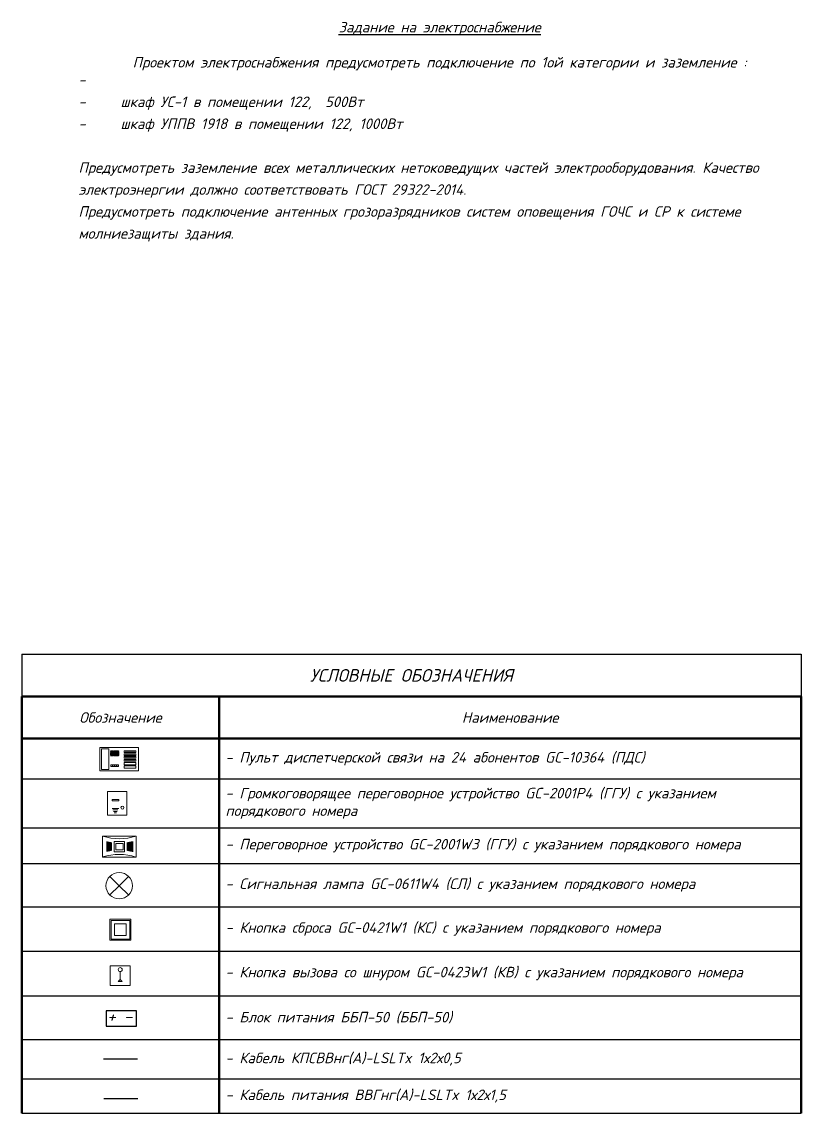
# Model space of a CAD drawing. Extents: x -96705 to 1864084, y -482104 to 235.
# Drawn here: x -51428 to -32928, y -129764 to -103856 of the extents above; entities that cross this region are included whole.
import ezdxf

# ---------------------------------------------------------------- set-up
doc = ezdxf.new("R2010")
doc.units = 0
doc.header["$LTSCALE"] = 100
doc.layers.add('1', color=7, linetype='Continuous')
doc.layers.add('Пульт GC-1006DG', color=3, linetype='Continuous', lineweight=25, true_color=0x00ff00)
doc.layers.add('Сигнальная лампа MP-0611W2', color=7, linetype='Continuous', lineweight=13, true_color=0x800000)
doc.layers.add('СОУЭ', color=3, linetype='Continuous', lineweight=30)
doc.styles.add('Arial', font='ARIALN.TTF')
doc.styles.add('DEN', font='isocpeui.ttf', dxfattribs={"width": 0.8, "height": 300})
doc.styles.add('ISOCPEUR', font='isocpeui.ttf', dxfattribs={"height": 250})

# ---------------------------------------------------------------- blocks, each defined once
blk = doc.blocks.new('*T940')
at = {"color": 7, "lineweight": -2, "true_color": 0xffffff, "transparency": 16777216}
for p, q in [((0, 0), (18500, 0)), ((0, 0), (0, -1000)), ((18500, 0), (18500, -1000))]:
    blk.add_line(p, q, dxfattribs=at)
at = {"color": 0, "lineweight": 50, "transparency": 16777216}
for p, q in [((0, -1000), (18500, -1000)), ((0, -1000), (0, -10892)), ((4684, -1000), (4684, -10892)), ((18500, -1000), (18500, -10892)), ((0, -2000), (18500, -2000))]:
    blk.add_line(p, q, dxfattribs=at)
at = {"color": 0, "linetype": 'ByBlock', "lineweight": -2, "transparency": 16777216}
for p, q in [((0, -2956), (18500, -2956)), ((0, -4117), (18500, -4117)), ((0, -4962), (18500, -4962)), ((0, -5996), (18500, -5996)), ((0, -7044), (18500, -7044)), ((0, -8110), (18500, -8110)), ((0, -9140), (18500, -9140)), ((0, -10079), (18500, -10079)), ((0, -10892), (18500, -10892))]:
    blk.add_line(p, q, dxfattribs=at)
at = {"color": 0, "transparency": 16777216, "style": 'Arial'}
for s, insert, char_height, width, attachment_point in [('{\\fISOCPEUR|b0|i1|c204|p34;\\C256;УСЛОВНЫЕ ОБОЗНАЧЕНИЯ}', (9250, -500), 300, 18199.91, 5), ('{\\fISOCPEUR|b0|i1|c204|p34;Обозначение}', (2342, -1500), 250, 4384.32, 5), ('{\\fISOCPEUR|b0|i1|c204|p34;Наименование}', (11592, -1500), 250, 13515.59, 5), ('{\\fISOCPEUR|b0|i1|c204|p34;\\C7;- Пульт диспетчерской связи на 24 абонентов GC-10364 (ПДС)}', (4834, -2478), 250, 13515.59, 4), ('{\\fISOCPEUR|b0|i1|c204|p34;\\C7;- Громкоговорящее переговорное устройство GC-2001P4 (ГГУ) с указанием порядкового номера}', (4834, -3537), 250, 13515.59, 4), ('{\\fISOCPEUR|b0|i1|c204|p34;\\C7;- Переговорное устройство GC-2001W3 (ГГУ) с указанием порядкового номера}', (4834, -4540), 250, 13515.59, 4), ('{\\fISOCPEUR|b0|i1|c204|p34;\\C7;- Сигнальная лампа GC-0611W4 (СЛ) с указанием порядкового номера}', (4834, -5479), 250, 13515.59, 4), ('{\\fISOCPEUR|b0|i1|c204|p34;\\C7;- Кнопка сброса GC-0421W1 (КС) с указанием порядкового номера}', (4834, -6520), 250, 13515.59, 4), ('{\\fISOCPEUR|b0|i1|c204|p34;\\C7;- Кнопка вызова со шнуром GC-0423W1 (КВ) с указанием порядкового номера }', (4834, -7577), 250, 13515.59, 4), ('{\\fISOCPEUR|b0|i1|c204|p34;\\C7;- Блок питания ББП-50 (ББП-50)}', (4834, -8625), 250, 13515.59, 4), ('{\\fISOCPEUR|b0|i1|c204|p34;\\C7;- Кабель КПСВВнг(А)-LSLTx 1х2х0,5}', (4834, -9610), 250, 13515.59, 4), ('{\\fISOCPEUR|b0|i1|c204|p34;\\C7;- Кабель питания ВВГнг(А)-LSLTx 1х2х1,5}', (4834, -10486), 250, 13515.59, 4)]:
    blk.add_mtext(s, dxfattribs=dict(at, insert=insert, char_height=char_height, width=width, attachment_point=attachment_point))
blk = doc.blocks.new('A$Ca16d13fe')
at = {"color": 1, "linetype": 'ByBlock', "lineweight": -2, "ltscale": 100}
blk.add_lwpolyline([(-720, 180), (-720, -180), (0, -180), (0, 180)], close=True, dxfattribs=at)
at = {"color": 1, "linetype": 'ByBlock', "lineweight": -2, "style": 'DEN'}
blk.add_text('+ -', height=300, dxfattribs=at).set_placement((-698, -97))

msp = doc.modelspace()

# ---------------------------------------------------------------- hatches: boundary and pattern name
at = {"layer": 'Пульт GC-1006DG', "lineweight": 15, "true_color": 0xff00ff}
h = msp.add_hatch(color=6, dxfattribs=at)
edge = h.paths.add_edge_path(flags=0)
edge.add_arc((-49185.2, -121178.2), 3.66, 0, 360)
edge = h.paths.add_edge_path(flags=0)
edge.add_arc((-49170.5, -121178.2), 3.66, 0, 360)
edge = h.paths.add_edge_path(flags=0)
edge.add_arc((-49273.1, -121178.2), 3.66, 0, 360)
edge = h.paths.add_edge_path(flags=0)
edge.add_arc((-49258.4, -121178.2), 3.66, 0, 360)
edge = h.paths.add_edge_path(flags=0)
edge.add_arc((-49243.8, -121178.2), 3.66, 0, 360)
edge = h.paths.add_edge_path(flags=0)
edge.add_arc((-49229.1, -121178.2), 3.66, 0, 360)
edge = h.paths.add_edge_path(flags=0)
edge.add_arc((-49317, -121192.9), 3.66, 0, 360)
edge = h.paths.add_edge_path(flags=0)
edge.add_arc((-49317, -121178.2), 3.66, 0, 360)
edge = h.paths.add_edge_path(flags=0)
edge.add_arc((-49302.4, -121178.2), 3.66, 0, 360)
edge = h.paths.add_edge_path(flags=0)
edge.add_arc((-49287.7, -121178.2), 3.66, 0, 360)
edge = h.paths.add_edge_path(flags=0)
edge.add_arc((-49317, -121251.5), 3.66, 0, 360)
edge = h.paths.add_edge_path(flags=0)
edge.add_arc((-49317, -121236.8), 3.66, 0, 360)
edge = h.paths.add_edge_path(flags=0)
edge.add_arc((-49317, -121222.2), 3.66, 0, 360)
edge = h.paths.add_edge_path(flags=0)
edge.add_arc((-49317, -121207.5), 3.66, 0, 360)
edge = h.paths.add_edge_path(flags=0)
edge.add_arc((-49287.7, -121280.8), 3.66, 0, 360)
edge = h.paths.add_edge_path(flags=0)
edge.add_arc((-49302.4, -121280.8), 3.66, 0, 360)
edge = h.paths.add_edge_path(flags=0)
edge.add_arc((-49317, -121280.8), 3.66, 0, 360)
edge = h.paths.add_edge_path(flags=0)
edge.add_arc((-49317, -121266.1), 3.66, 0, 360)
edge = h.paths.add_edge_path(flags=0)
edge.add_arc((-49229.1, -121280.8), 3.66, 0, 360)
edge = h.paths.add_edge_path(flags=0)
edge.add_arc((-49243.8, -121280.8), 3.66, 0, 360)
edge = h.paths.add_edge_path(flags=0)
edge.add_arc((-49258.4, -121280.8), 3.66, 0, 360)
edge = h.paths.add_edge_path(flags=0)
edge.add_arc((-49273.1, -121280.8), 3.66, 0, 360)
edge = h.paths.add_edge_path(flags=0)
edge.add_arc((-49170.5, -121280.8), 3.66, 0, 360)
edge = h.paths.add_edge_path(flags=0)
edge.add_arc((-49185.2, -121280.8), 3.66, 0, 360)
edge = h.paths.add_edge_path(flags=0)
edge.add_arc((-49170.5, -121192.9), 3.66, 0, 360)
edge = h.paths.add_edge_path(flags=0)
edge.add_arc((-49199.8, -121280.8), 3.66, 0, 360)
edge = h.paths.add_edge_path(flags=0)
edge.add_arc((-49155.9, -121192.9), 3.66, 0, 360)
edge = h.paths.add_edge_path(flags=0)
edge.add_arc((-49214.5, -121280.8), 3.66, 0, 360)
edge = h.paths.add_edge_path(flags=0)
edge.add_arc((-49155.9, -121207.5), 3.66, 0, 360)
edge = h.paths.add_edge_path(flags=0)
edge.add_arc((-49155.9, -121222.2), 3.66, 0, 360)
edge = h.paths.add_edge_path(flags=0)
edge.add_arc((-49229.1, -121192.9), 3.66, 0, 360)
edge = h.paths.add_edge_path(flags=0)
edge.add_arc((-49214.5, -121192.9), 3.66, 0, 360)
edge = h.paths.add_edge_path(flags=0)
edge.add_arc((-49199.8, -121192.9), 3.66, 0, 360)
edge = h.paths.add_edge_path(flags=0)
edge.add_arc((-49185.2, -121192.9), 3.66, 0, 360)
edge = h.paths.add_edge_path(flags=0)
edge.add_arc((-49287.7, -121192.9), 3.66, 0, 360)
edge = h.paths.add_edge_path(flags=0)
edge.add_arc((-49273.1, -121192.9), 3.66, 0, 360)
edge = h.paths.add_edge_path(flags=0)
edge.add_arc((-49258.4, -121192.9), 3.66, 0, 360)
edge = h.paths.add_edge_path(flags=0)
edge.add_arc((-49243.8, -121192.9), 3.66, 0, 360)
edge = h.paths.add_edge_path(flags=0)
edge.add_arc((-49302.4, -121236.8), 3.66, 0, 360)
edge = h.paths.add_edge_path(flags=0)
edge.add_arc((-49302.4, -121222.2), 3.66, 0, 360)
edge = h.paths.add_edge_path(flags=0)
edge.add_arc((-49302.4, -121207.5), 3.66, 0, 360)
edge = h.paths.add_edge_path(flags=0)
edge.add_arc((-49302.4, -121192.9), 3.66, 0, 360)
edge = h.paths.add_edge_path(flags=0)
edge.add_arc((-49273.1, -121266.1), 3.66, 0, 360)
edge = h.paths.add_edge_path(flags=0)
edge.add_arc((-49287.7, -121266.1), 3.66, 0, 360)
edge = h.paths.add_edge_path(flags=0)
edge.add_arc((-49302.4, -121266.1), 3.66, 0, 360)
edge = h.paths.add_edge_path(flags=0)
edge.add_arc((-49302.4, -121251.5), 3.66, 0, 360)
edge = h.paths.add_edge_path(flags=0)
edge.add_arc((-49214.5, -121266.1), 3.66, 0, 360)
edge = h.paths.add_edge_path(flags=0)
edge.add_arc((-49229.1, -121266.1), 3.66, 0, 360)
edge = h.paths.add_edge_path(flags=0)
edge.add_arc((-49243.8, -121266.1), 3.66, 0, 360)
edge = h.paths.add_edge_path(flags=0)
edge.add_arc((-49258.4, -121266.1), 3.66, 0, 360)
edge = h.paths.add_edge_path(flags=0)
edge.add_arc((-49155.9, -121266.1), 3.66, 0, 360)
edge = h.paths.add_edge_path(flags=0)
edge.add_arc((-49170.5, -121266.1), 3.66, 0, 360)
edge = h.paths.add_edge_path(flags=0)
edge.add_arc((-49185.2, -121266.1), 3.66, 0, 360)
edge = h.paths.add_edge_path(flags=0)
edge.add_arc((-49199.8, -121266.1), 3.66, 0, 360)
edge = h.paths.add_edge_path(flags=0)
edge.add_arc((-49141.2, -121222.2), 3.66, 0, 360)
edge = h.paths.add_edge_path(flags=0)
edge.add_arc((-49141.2, -121236.8), 3.66, 0, 360)
edge = h.paths.add_edge_path(flags=0)
edge.add_arc((-49141.2, -121251.5), 3.66, 0, 360)
edge = h.paths.add_edge_path(flags=0)
edge.add_arc((-49141.2, -121266.1), 3.66, 0, 360)
edge = h.paths.add_edge_path(flags=0)
edge.add_arc((-49199.8, -121207.5), 3.66, 0, 360)
edge = h.paths.add_edge_path(flags=0)
edge.add_arc((-49185.2, -121207.5), 3.66, 0, 360)
edge = h.paths.add_edge_path(flags=0)
edge.add_arc((-49170.5, -121207.5), 3.66, 0, 360)
edge = h.paths.add_edge_path(flags=0)
edge.add_arc((-49170.5, -121222.2), 3.66, 0, 360)
edge = h.paths.add_edge_path(flags=0)
edge.add_arc((-49258.4, -121207.5), 3.66, 0, 360)
edge = h.paths.add_edge_path(flags=0)
edge.add_arc((-49243.8, -121207.5), 3.66, 0, 360)
edge = h.paths.add_edge_path(flags=0)
edge.add_arc((-49229.1, -121207.5), 3.66, 0, 360)
edge = h.paths.add_edge_path(flags=0)
edge.add_arc((-49214.5, -121207.5), 3.66, 0, 360)
edge = h.paths.add_edge_path(flags=0)
edge.add_arc((-49287.7, -121222.2), 3.66, 0, 360)
edge = h.paths.add_edge_path(flags=0)
edge.add_arc((-49287.7, -121207.5), 3.66, 0, 360)
edge = h.paths.add_edge_path(flags=0)
edge.add_arc((-49273.1, -121207.5), 3.66, 0, 360)
edge = h.paths.add_edge_path(flags=0)
edge.add_arc((-49258.4, -121251.5), 3.66, 0, 360)
edge = h.paths.add_edge_path(flags=0)
edge.add_arc((-49273.1, -121251.5), 3.66, 0, 360)
edge = h.paths.add_edge_path(flags=0)
edge.add_arc((-49287.7, -121251.5), 3.66, 0, 360)
edge = h.paths.add_edge_path(flags=0)
edge.add_arc((-49287.7, -121236.8), 3.66, 0, 360)
edge = h.paths.add_edge_path(flags=0)
edge.add_arc((-49214.5, -121251.5), 3.66, 0, 360)
edge = h.paths.add_edge_path(flags=0)
edge.add_arc((-49229.1, -121251.5), 3.66, 0, 360)
edge = h.paths.add_edge_path(flags=0)
edge.add_arc((-49243.8, -121251.5), 3.66, 0, 360)
edge = h.paths.add_edge_path(flags=0)
edge.add_arc((-49199.8, -121251.5), 3.66, 0, 360)
edge = h.paths.add_edge_path(flags=0)
edge.add_arc((-49155.9, -121236.8), 3.66, 0, 360)
edge = h.paths.add_edge_path(flags=0)
edge.add_arc((-49155.9, -121251.5), 3.66, 0, 360)
edge = h.paths.add_edge_path(flags=0)
edge.add_arc((-49170.5, -121251.5), 3.66, 0, 360)
edge = h.paths.add_edge_path(flags=0)
edge.add_arc((-49185.2, -121251.5), 3.66, 0, 360)
edge = h.paths.add_edge_path(flags=0)
edge.add_arc((-49126.6, -121266.1), 3.66, 0, 360)
edge = h.paths.add_edge_path(flags=0)
edge.add_arc((-49126.6, -121280.8), 3.66, 0, 360)
edge = h.paths.add_edge_path(flags=0)
edge.add_arc((-49141.2, -121280.8), 3.66, 0, 360)
edge = h.paths.add_edge_path(flags=0)
edge.add_arc((-49155.9, -121280.8), 3.66, 0, 360)
edge = h.paths.add_edge_path(flags=0)
edge.add_arc((-49126.6, -121207.5), 3.66, 0, 360)
edge = h.paths.add_edge_path(flags=0)
edge.add_arc((-49126.6, -121222.2), 3.66, 0, 360)
edge = h.paths.add_edge_path(flags=0)
edge.add_arc((-49126.6, -121236.8), 3.66, 0, 360)
edge = h.paths.add_edge_path(flags=0)
edge.add_arc((-49126.6, -121251.5), 3.66, 0, 360)
edge = h.paths.add_edge_path(flags=0)
edge.add_arc((-49141.2, -121163.6), 3.66, 0, 360)
edge = h.paths.add_edge_path(flags=0)
edge.add_arc((-49126.6, -121163.6), 3.66, 0, 360)
edge = h.paths.add_edge_path(flags=0)
edge.add_arc((-49126.6, -121178.2), 3.66, 0, 360)
edge = h.paths.add_edge_path(flags=0)
edge.add_arc((-49126.6, -121192.9), 3.66, 0, 360)
edge = h.paths.add_edge_path(flags=0)
edge.add_arc((-49199.8, -121163.6), 3.66, 0, 360)
edge = h.paths.add_edge_path(flags=0)
edge.add_arc((-49214.5, -121222.2), 3.66, 0, 360)
edge = h.paths.add_edge_path(flags=0)
edge.add_arc((-49185.2, -121163.6), 3.66, 0, 360)
edge = h.paths.add_edge_path(flags=0)
edge.add_arc((-49170.5, -121163.6), 3.66, 0, 360)
edge = h.paths.add_edge_path(flags=0)
edge.add_arc((-49199.8, -121222.2), 3.66, 0, 360)
edge = h.paths.add_edge_path(flags=0)
edge.add_arc((-49155.9, -121163.6), 3.66, 0, 360)
edge = h.paths.add_edge_path(flags=0)
edge.add_arc((-49185.2, -121222.2), 3.66, 0, 360)
edge = h.paths.add_edge_path(flags=0)
edge.add_arc((-49258.4, -121163.6), 3.66, 0, 360)
edge = h.paths.add_edge_path(flags=0)
edge.add_arc((-49273.1, -121222.2), 3.66, 0, 360)
edge = h.paths.add_edge_path(flags=0)
edge.add_arc((-49243.8, -121163.6), 3.66, 0, 360)
edge = h.paths.add_edge_path(flags=0)
edge.add_arc((-49258.4, -121222.2), 3.66, 0, 360)
edge = h.paths.add_edge_path(flags=0)
edge.add_arc((-49229.1, -121163.6), 3.66, 0, 360)
edge = h.paths.add_edge_path(flags=0)
edge.add_arc((-49243.8, -121222.2), 3.66, 0, 360)
edge = h.paths.add_edge_path(flags=0)
edge.add_arc((-49214.5, -121163.6), 3.66, 0, 360)
edge = h.paths.add_edge_path(flags=0)
edge.add_arc((-49229.1, -121222.2), 3.66, 0, 360)
edge = h.paths.add_edge_path(flags=0)
edge.add_arc((-49229.1, -121236.8), 3.66, 0, 360)
edge = h.paths.add_edge_path(flags=0)
edge.add_arc((-49302.4, -121163.6), 3.66, 0, 360)
edge = h.paths.add_edge_path(flags=0)
edge.add_arc((-49243.8, -121236.8), 3.66, 0, 360)
edge = h.paths.add_edge_path(flags=0)
edge.add_arc((-49287.7, -121163.6), 3.66, 0, 360)
edge = h.paths.add_edge_path(flags=0)
edge.add_arc((-49258.4, -121236.8), 3.66, 0, 360)
edge = h.paths.add_edge_path(flags=0)
edge.add_arc((-49273.1, -121163.6), 3.66, 0, 360)
edge = h.paths.add_edge_path(flags=0)
edge.add_arc((-49273.1, -121236.8), 3.66, 0, 360)
edge = h.paths.add_edge_path(flags=0)
edge.add_arc((-49170.5, -121236.8), 3.66, 0, 360)
edge = h.paths.add_edge_path(flags=0)
edge.add_arc((-49185.2, -121236.8), 3.66, 0, 360)
edge = h.paths.add_edge_path(flags=0)
edge.add_arc((-49199.8, -121236.8), 3.66, 0, 360)
edge = h.paths.add_edge_path(flags=0)
edge.add_arc((-49214.5, -121236.8), 3.66, 0, 360)
edge = h.paths.add_edge_path(flags=0)
edge.add_arc((-49317, -121163.6), 3.66, 0, 360)
edge = h.paths.add_edge_path(flags=0)
edge.add_arc((-49155.9, -121178.2), 3.66, 0, 360)
edge = h.paths.add_edge_path(flags=0)
edge.add_arc((-49141.2, -121178.2), 3.66, 0, 360)
edge = h.paths.add_edge_path(flags=0)
edge.add_arc((-49141.2, -121192.9), 3.66, 0, 360)
edge = h.paths.add_edge_path(flags=0)
edge.add_arc((-49141.2, -121207.5), 3.66, 0, 360)
edge = h.paths.add_edge_path(flags=0)
edge.add_arc((-49214.5, -121178.2), 3.66, 0, 360)
edge = h.paths.add_edge_path(flags=0)
edge.add_arc((-49199.8, -121178.2), 3.66, 0, 360)

# ---------------------------------------------------------------- linework, layer by layer
at = {"color": 6, "lineweight": 0, "true_color": 0xff00ff}
for p, q in [((-49411, -123387.9), (-49411, -123315.8)), ((-49398.5, -123318.3), (-49398.5, -123400.3)), ((-48827.1, -123318.3), (-48827.1, -123394.1)), ((-48814.7, -123335.7), (-48814.7, -123315.8)), ((-48802.3, -123313.3), (-48802.3, -123373)), ((-48789.9, -123323.3), (-48789.9, -123310.9)), ((-49411, -123406.5), (-49411, -123387.9)), ((-49411, -123488.5), (-49411, -123406.5)), ((-49411, -123554.3), (-49411, -123488.5)), ((-49402.3, -123436.3), (-49402.1, -123436.1)), ((-49398.5, -123400.3), (-49398.5, -123464.9)), ((-49398.5, -123464.5), (-49398.5, -123538.2)), ((-49398.5, -123538.2), (-49398.5, -123551.8)), ((-49386.1, -123400.3), (-49386.1, -123320.8)), ((-49386.1, -123481), (-49386.1, -123400.3)), ((-49386.1, -123549.4), (-49386.1, -123481)), ((-49373.7, -123323.3), (-49373.7, -123399.1)), ((-49373.7, -123398.9), (-49373.7, -123469.9)), ((-49373.7, -123469.9), (-49373.7, -123546.9)), ((-49361.3, -123407.8), (-49361.3, -123325.8)), ((-49361.3, -123464.9), (-49361.3, -123407.8)), ((-49361.3, -123544.4), (-49361.3, -123464.9)), ((-49356.3, -123453.7), (-49356.3, -123453.7)), ((-49348.8, -123328.3), (-49348.8, -123407.8)), ((-49348.8, -123407.6), (-49348.8, -123488.5)), ((-49348.8, -123488.5), (-49348.8, -123535.7)), ((-49348.8, -123535.7), (-49348.8, -123541.9)), ((-49336.4, -123385.4), (-49336.4, -123330.7)), ((-49336.4, -123457.4), (-49336.4, -123385.4)), ((-49336.4, -123539.4), (-49336.4, -123457.4)), ((-49324, -123333.2), (-49324, -123395.3)), ((-49324, -123395.3), (-49324, -123469.9)), ((-49324, -123469.9), (-49324, -123536.9)), ((-49311.6, -123391.6), (-49311.6, -123335.7)), ((-49311.6, -123463.6), (-49311.6, -123391.6)), ((-49311.6, -123534.5), (-49311.6, -123463.6)), ((-49299.2, -123338.2), (-49299.2, -123382.9)), ((-49299.2, -123382.9), (-49299.2, -123479.8)), ((-49299.2, -123479.8), (-49299.2, -123532)), ((-48926.5, -123338.2), (-48926.5, -123421.4)), ((-48926.5, -123421.4), (-48926.5, -123484.8)), ((-48926.5, -123484.8), (-48926.5, -123505.9)), ((-48926.5, -123505.9), (-48926.5, -123532)), ((-48914.1, -123391.6), (-48914.1, -123335.7)), ((-48914.1, -123455), (-48914.1, -123391.6)), ((-48914.1, -123534.5), (-48914.1, -123455)), ((-48901.7, -123333.2), (-48901.7, -123397.8)), ((-48901.7, -123397.8), (-48901.7, -123416.4)), ((-48901.7, -123416.4), (-48901.7, -123495.9)), ((-48901.7, -123495.9), (-48901.7, -123536.9)), ((-48889.2, -123377.9), (-48889.2, -123330.7)), ((-48889.2, -123459.9), (-48889.2, -123377.9)), ((-48889.2, -123539.4), (-48889.2, -123459.9)), ((-48876.8, -123328.3), (-48876.8, -123401.5)), ((-48876.8, -123401.5), (-48876.8, -123482.3)), ((-48876.8, -123482.3), (-48876.8, -123541.9)), ((-48864.4, -123379.2), (-48864.4, -123325.8)), ((-48864.4, -123461.2), (-48864.4, -123379.2)), ((-48864.4, -123544.4), (-48864.4, -123461.2)), ((-48852, -123323.3), (-48852, -123401.5)), ((-48852, -123401.5), (-48852, -123483.5)), ((-48852, -123483.5), (-48852, -123546.9)), ((-48839.6, -123384.2), (-48839.6, -123320.8)), ((-48839.6, -123466.1), (-48839.6, -123384.2)), ((-48839.6, -123549.4), (-48839.6, -123466.1)), ((-48827.1, -123394.1), (-48827.1, -123474.8)), ((-48827.1, -123474.8), (-48827.1, -123551.8)), ((-48814.7, -123410.2), (-48814.7, -123335.7)), ((-48814.7, -123428.9), (-48814.7, -123410.2)), ((-48814.7, -123474.8), (-48814.7, -123428.9)), ((-48814.7, -123554.3), (-48814.7, -123474.8)), ((-48802.3, -123372.9), (-48802.3, -123455)), ((-48802.3, -123455), (-48802.3, -123532)), ((-48802.3, -123532), (-48802.3, -123556.8)), ((-48789.9, -123385.4), (-48789.9, -123323.3)), ((-48789.9, -123425.1), (-48789.9, -123385.4)), ((-48789.9, -123491), (-48789.9, -123425.1)), ((-48789.9, -123559.3), (-48789.9, -123491))]:
    msp.add_line(p, q, dxfattribs=at)
at = {"color": 6, "lineweight": 15, "true_color": 0xff00ff}
for p, q in [((-49093, -126404.7), (-49093, -126594.5)), ((-49093, -126594.5), (-49140.5, -126642)), ((-49140.5, -126642), (-49045.6, -126642)), ((-49045.6, -126642), (-49093, -126594.5))]:
    msp.add_line(p, q, dxfattribs=at)
at = {"color": 6, "lineweight": 5, "true_color": 0xff00ff}
msp.add_lwpolyline([(-48715.3, -123186.7), (-49510.3, -123186.7), (-49510.3, -123683.5), (-48715.3, -123683.5)], close=True, dxfattribs=at)
at = {"color": 6, "lineweight": 0, "true_color": 0xff00ff}
for points in [[(-48988.6, -123310.9), (-49237.1, -123310.9), (-49237.1, -123559.3), (-48988.6, -123559.3)], [(-49025.9, -123360.6), (-49199.8, -123360.6), (-49199.8, -123509.6), (-49025.9, -123509.6)]]:
    msp.add_lwpolyline(points, close=True, dxfattribs=at)
at = {"color": 6, "lineweight": 15, "true_color": 0xff00ff}
for points in [[(-49335, -125161.8), (-48840.7, -125161.8), (-48840.7, -125656.8), (-49335, -125656.8)], [(-49305.5, -125189.9), (-48867.4, -125189.9), (-48867.4, -125630.1), (-49305.5, -125630.1), (-49305.5, -125630.1)], [(-49224.2, -125271.8), (-48949.5, -125271.8), (-48949.5, -125546.5), (-49224.2, -125546.5)], [(-49330.3, -126262.3), (-48855.7, -126262.3), (-48855.7, -126736.9), (-49330.3, -126736.9)]]:
    msp.add_lwpolyline(points, close=True, dxfattribs=at)
msp.add_circle((-49093, -126357.2), 47.5, dxfattribs=at)
at = {"color": 6, "lineweight": 5, "true_color": 0xff00ff}
msp.add_arc((-49115, -121936), 1312.8, 252.47593, 287.69497, dxfattribs=at)
at = {"color": 6, "lineweight": 0, "true_color": 0xff00ff}
msp.add_arc((-49116.4, -124935.5), 1314.1, 72.31369, 107.44146, dxfattribs=at)
at = {"layer": 'Пульт GC-1006DG', "color": 6, "lineweight": 15, "true_color": 0xff00ff}
for p, q in [((-49572.3, -121086.7), (-48656.9, -121086.7)), ((-49572.3, -121636), (-49572.3, -121086.7)), ((-48656.9, -121086.7), (-48656.9, -121636)), ((-48656.9, -121636), (-49572.3, -121636))]:
    msp.add_line(p, q, dxfattribs=at)
for points in [[(-49539.4, -121116.9), (-49362.8, -121116.9), (-49362.8, -121604.4), (-49539.4, -121604.4)], [(-48998.4, -121163.8), (-48957, -121163.8), (-48957, -121205.3), (-48998.4, -121205.3)], [(-48998.4, -121234), (-48957, -121234), (-48957, -121275.4), (-48998.4, -121275.4)], [(-48951.2, -121163.8), (-48909.8, -121163.8), (-48909.8, -121205.3), (-48951.2, -121205.3)], [(-48951.2, -121234), (-48909.8, -121234), (-48909.8, -121275.4), (-48951.2, -121275.4)], [(-48904.3, -121163.8), (-48862.9, -121163.8), (-48862.9, -121205.3), (-48904.3, -121205.3)], [(-48904.3, -121234), (-48862.9, -121234), (-48862.9, -121275.4), (-48904.3, -121275.4)], [(-48857.4, -121163.8), (-48816, -121163.8), (-48816, -121205.3), (-48857.4, -121205.3)], [(-48857.4, -121234), (-48816, -121234), (-48816, -121275.4), (-48857.4, -121275.4)], [(-48810.1, -121163.8), (-48768.7, -121163.8), (-48768.7, -121205.3), (-48810.1, -121205.3)], [(-48810.1, -121234), (-48768.7, -121234), (-48768.7, -121275.4), (-48810.1, -121275.4)], [(-48762.4, -121163.8), (-48721, -121163.8), (-48721, -121205.3), (-48762.4, -121205.3)], [(-48762.4, -121234), (-48721, -121234), (-48721, -121275.4), (-48762.4, -121275.4)], [(-49315.8, -121491), (-49274.4, -121491), (-49274.4, -121532.5), (-49315.8, -121532.5)], [(-49268.6, -121491), (-49227.2, -121491), (-49227.2, -121532.5), (-49268.6, -121532.5)], [(-49221.7, -121491), (-49180.3, -121491), (-49180.3, -121532.5), (-49221.7, -121532.5)], [(-49174.8, -121491), (-49133.4, -121491), (-49133.4, -121532.5), (-49174.8, -121532.5)], [(-48998.4, -121298.5), (-48957, -121298.5), (-48957, -121339.9), (-48998.4, -121339.9)], [(-48998.4, -121369.7), (-48957, -121369.7), (-48957, -121411.2), (-48998.4, -121411.2)], [(-48998.4, -121438.9), (-48722.9, -121438.9), (-48722.9, -121493.4), (-48998.4, -121493.4)], [(-48951.2, -121298.5), (-48909.8, -121298.5), (-48909.8, -121339.9), (-48951.2, -121339.9)], [(-48951.2, -121369.7), (-48909.8, -121369.7), (-48909.8, -121411.2), (-48951.2, -121411.2)], [(-48904.3, -121298.5), (-48862.9, -121298.5), (-48862.9, -121339.9), (-48904.3, -121339.9)], [(-48904.3, -121369.7), (-48862.9, -121369.7), (-48862.9, -121411.2), (-48904.3, -121411.2)], [(-48857.4, -121298.5), (-48816, -121298.5), (-48816, -121339.9), (-48857.4, -121339.9)], [(-48857.4, -121369.7), (-48816, -121369.7), (-48816, -121411.2), (-48857.4, -121411.2)], [(-48810.1, -121298.5), (-48768.7, -121298.5), (-48768.7, -121339.9), (-48810.1, -121339.9)], [(-48810.1, -121369.7), (-48768.7, -121369.7), (-48768.7, -121411.2), (-48810.1, -121411.2)], [(-48762.4, -121298.5), (-48721, -121298.5), (-48721, -121339.9), (-48762.4, -121339.9)], [(-48762.4, -121369.7), (-48721, -121369.7), (-48721, -121411.2), (-48762.4, -121411.2)], [(-48998.4, -121520.7), (-48722.9, -121520.7), (-48722.9, -121575.3), (-48998.4, -121575.3)]]:
    msp.add_lwpolyline(points, close=True, dxfattribs=at)
for centre in [(-49317, -121163.6), (-49317, -121178.2), (-49317, -121192.9), (-49317, -121207.5), (-49317, -121222.2), (-49317, -121236.8), (-49302.4, -121163.6), (-49302.4, -121178.2), (-49302.4, -121192.9), (-49302.4, -121207.5), (-49302.4, -121222.2), (-49302.4, -121236.8), (-49287.7, -121163.6), (-49287.7, -121178.2), (-49287.7, -121192.9), (-49287.7, -121207.5), (-49287.7, -121222.2), (-49287.7, -121236.8), (-49273.1, -121163.6), (-49273.1, -121178.2), (-49273.1, -121192.9), (-49273.1, -121207.5), (-49273.1, -121222.2), (-49273.1, -121236.8), (-49258.4, -121163.6), (-49258.4, -121178.2), (-49258.4, -121192.9), (-49258.4, -121207.5), (-49258.4, -121222.2), (-49258.4, -121236.8), (-49243.8, -121163.6), (-49243.8, -121178.2), (-49243.8, -121192.9), (-49243.8, -121207.5), (-49243.8, -121222.2), (-49243.8, -121236.8), (-49229.1, -121163.6), (-49229.1, -121178.2), (-49229.1, -121192.9), (-49229.1, -121207.5), (-49229.1, -121222.2), (-49229.1, -121236.8), (-49214.5, -121163.6), (-49214.5, -121178.2), (-49214.5, -121192.9), (-49214.5, -121207.5), (-49214.5, -121222.2), (-49214.5, -121236.8), (-49199.8, -121163.6), (-49199.8, -121178.2), (-49199.8, -121192.9), (-49199.8, -121207.5), (-49199.8, -121222.2), (-49199.8, -121236.8), (-49185.2, -121163.6), (-49185.2, -121178.2), (-49185.2, -121192.9), (-49185.2, -121207.5), (-49185.2, -121222.2), (-49185.2, -121236.8), (-49170.5, -121163.6), (-49170.5, -121178.2), (-49170.5, -121192.9), (-49170.5, -121207.5), (-49170.5, -121222.2), (-49170.5, -121236.8), (-49155.9, -121163.6), (-49155.9, -121178.2), (-49155.9, -121192.9), (-49155.9, -121207.5), (-49155.9, -121222.2), (-49155.9, -121236.8), (-49141.2, -121163.6), (-49141.2, -121178.2), (-49141.2, -121192.9), (-49141.2, -121207.5), (-49141.2, -121222.2), (-49141.2, -121236.8), (-49126.6, -121163.6), (-49126.6, -121178.2), (-49126.6, -121192.9), (-49126.6, -121207.5), (-49126.6, -121222.2), (-49126.6, -121236.8), (-49317, -121251.5), (-49317, -121266.1), (-49317, -121280.8), (-49302.4, -121251.5), (-49302.4, -121266.1), (-49302.4, -121280.8), (-49287.7, -121251.5), (-49287.7, -121266.1), (-49287.7, -121280.8), (-49273.1, -121251.5), (-49273.1, -121266.1), (-49273.1, -121280.8), (-49258.4, -121251.5), (-49258.4, -121266.1), (-49258.4, -121280.8), (-49243.8, -121251.5), (-49243.8, -121266.1), (-49243.8, -121280.8), (-49229.1, -121251.5), (-49229.1, -121266.1), (-49229.1, -121280.8), (-49214.5, -121251.5), (-49214.5, -121266.1), (-49214.5, -121280.8), (-49199.8, -121251.5), (-49199.8, -121266.1), (-49199.8, -121280.8), (-49185.2, -121251.5), (-49185.2, -121266.1), (-49185.2, -121280.8), (-49170.5, -121251.5), (-49170.5, -121266.1), (-49170.5, -121280.8), (-49155.9, -121251.5), (-49155.9, -121266.1), (-49155.9, -121280.8), (-49141.2, -121251.5), (-49141.2, -121266.1), (-49141.2, -121280.8), (-49126.6, -121251.5), (-49126.6, -121266.1), (-49126.6, -121280.8)]:
    msp.add_circle(centre, 3.66, dxfattribs=at)
at = {"layer": 'Сигнальная лампа MP-0611W2', "color": 6, "lineweight": 15, "true_color": 0xff00ff}
for q in [(-49336.3, -124144.1), (-48896.9, -124144.1), (-49336.3, -124583.5), (-48896.9, -124583.5)]:
    msp.add_line((-49116.6, -124363.8), q, dxfattribs=at)
msp.add_circle((-49116.6, -124363.8), 313.9, dxfattribs=at)
at = {"layer": 'СОУЭ', "color": 5, "lineweight": 30}
msp.add_line((-49486.6, -128476), (-48684.9, -128476), dxfattribs=at)
at = {"layer": 'СОУЭ', "color": 30, "lineweight": 30, "true_color": 0xf26722}
msp.add_line((-49479.7, -129416.5), (-48678, -129416.5), dxfattribs=at)

# ---------------------------------------------------------------- block references
msp.add_blockref('*T940', (-51427.9, -118871.5))
at = {"layer": 'СОУЭ'}
msp.add_blockref('A$Ca16d13fe', (-48706.8, -127515.1), dxfattribs=at)

# ---------------------------------------------------------------- texts
at = {"layer": '1', "color": 7, "insert": (-50084.2, -103858.1), "char_height": 250, "attachment_point": 1, "style": 'ISOCPEUR'}
msp.add_mtext_dynamic_manual_height_columns('\\pxqc;{\\LЗадание на электроснабжение\\P\\pi2,q*;}\\P\\pi0;Проектом электроснабжения предусмотреть подключение по 1ой категории и заземление :\\P\\pr2.3625,sm1.25,qj;-^I\\P-^Iшкаф УС-1 в помещении 122,  500Вт\\P-^Iшкаф УППВ 1918 в помещении 122, 1000Вт\\P\\pr0,s*,qc;\\P\\pq*;Предусмотреть заземление всех металлических нетоковедущих частей электрооборудования. Качество электроэнергии должно соответствовать ГОСТ 29322-2014.\\PПредусмотреть подключение антенных грозоразрядников систем оповещения ГОЧС и СР к системе молниезащиты здания.', width=17149.606, gutter_width=175, heights=[26478.6], dxfattribs=at)

# ---------------------------------------------------------------- next in the draw order: wipeouts: each hides what was drawn before it
at = {"color": 6, "lineweight": 20, "true_color": 0xff00ff}
msp.add_wipeout([(-49391.9, -122124.2), (-48934.9, -122124.2), (-48934.9, -122686.7), (-49391.9, -122686.7)], dxfattribs=at)

# ---------------------------------------------------------------- next in the draw order: linework, layer by layer
for p, q in [((-49391.9, -122124.2), (-48934.9, -122124.2)), ((-49391.9, -122124.2), (-49391.9, -122686.7)), ((-48934.9, -122124.2), (-48934.9, -122686.7)), ((-49286.4, -122317.6), (-49128.2, -122317.6)), ((-49286.4, -122352.7), (-49286.4, -122317.6)), ((-49128.2, -122352.7), (-49286.4, -122352.7)), ((-49286.4, -122528.5), (-49128.2, -122528.5)), ((-49128.2, -122317.6), (-49128.2, -122352.7)), ((-48934.9, -122686.7), (-49391.9, -122686.7)), ((-49268.9, -122563.7), (-49145.8, -122563.7)), ((-49251.3, -122598.8), (-49163.4, -122598.8)), ((-49233.7, -122634), (-49181, -122634))]:
    msp.add_line(p, q, dxfattribs=at)
msp.add_circle((-49040.4, -122510.9), 35.2, dxfattribs=at)

doc.saveas('drawing.dxf')
